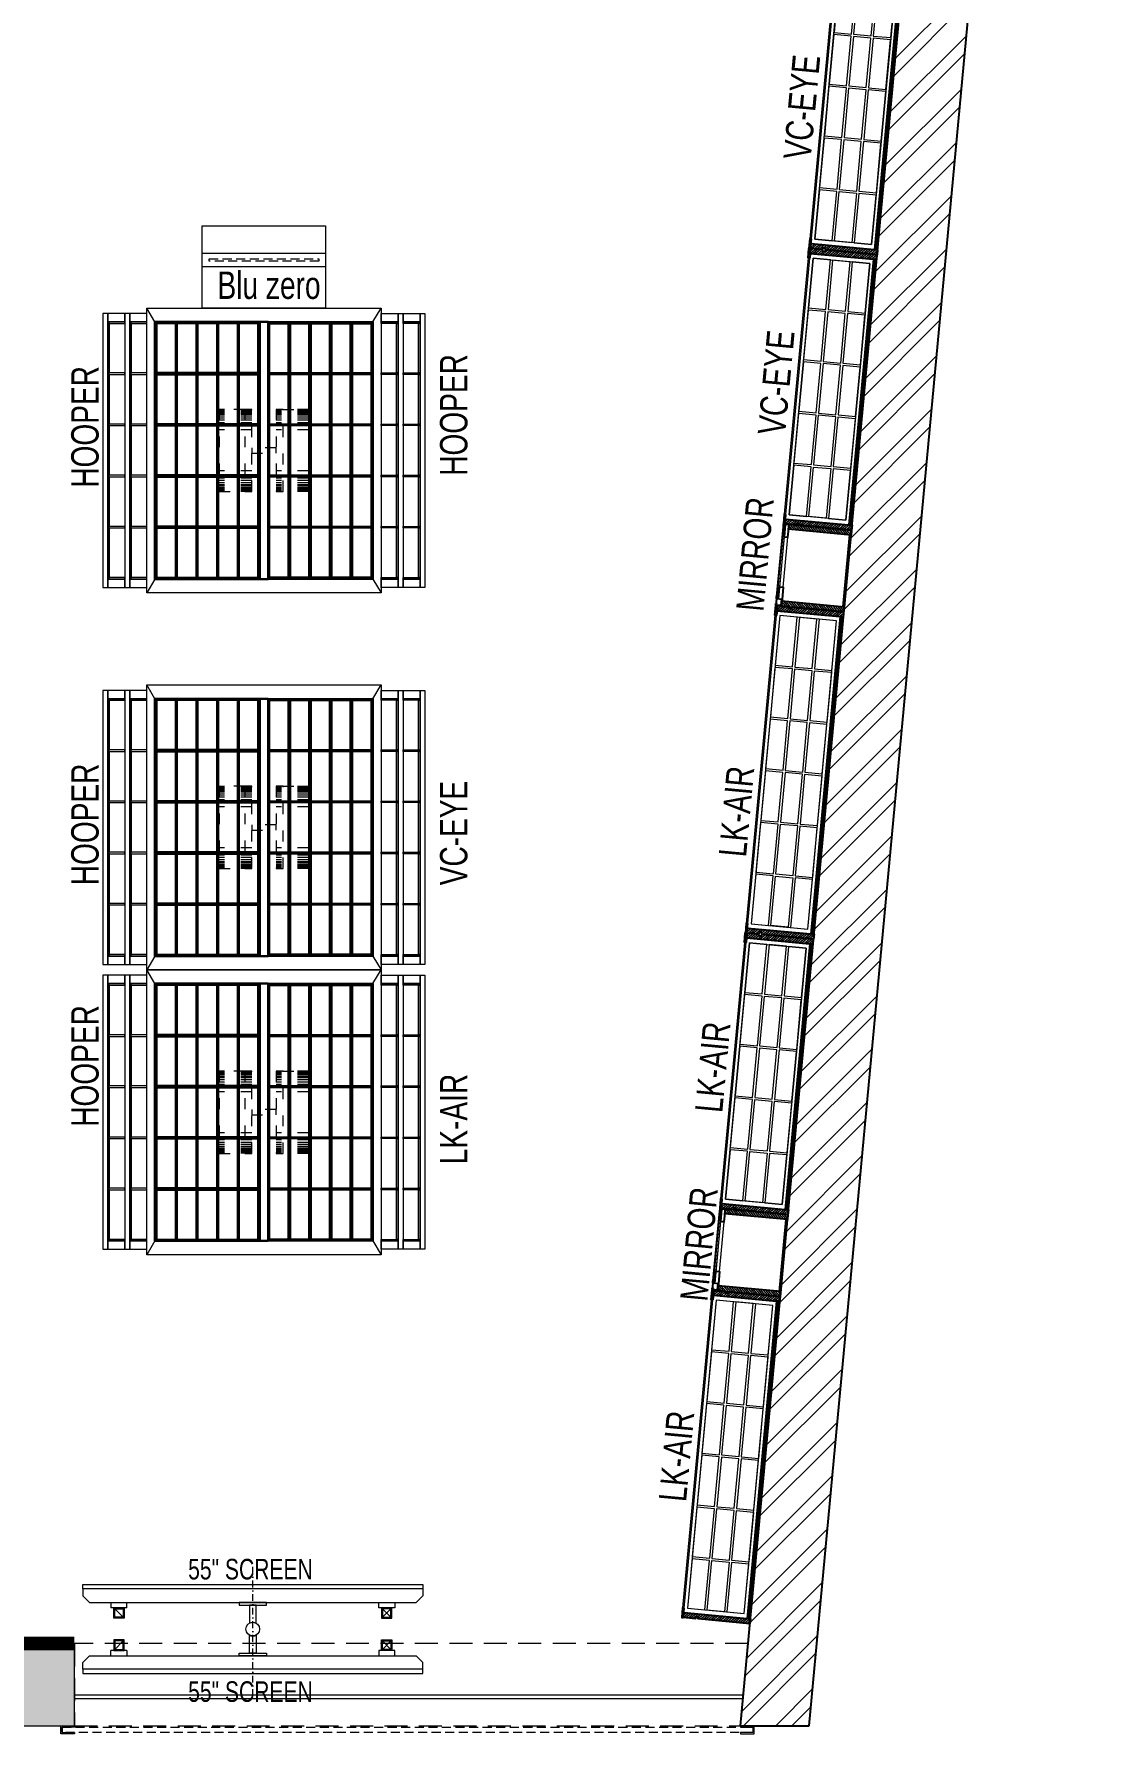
# Model space of a CAD drawing. Header units: feet. Extents: x 6963265 to 6971854, y -5590491 to -5575731.
# Drawn here: x 6968012 to 6971854, y -5589599 to -5583392 of the extents above; entities that cross this region are included whole.
import ezdxf

# ---------------------------------------------------------------- set-up
doc = ezdxf.new("R2010")
doc.units = ezdxf.units.FT
doc.header["$LTSCALE"] = 33
doc.header["$MEASUREMENT"] = 0
for name, pattern in [('ACAD_ISO03W100', [30, 12, -18]), ('D10_DASHED', [0.75, 0.5, -0.25]), ('DASHDOT2', [0.5, 0.25, -0.125, 0, -0.125]), ('HIDDEN', [9.525, 6.35, -3.175]), ('HIDDENX2', [0.75, 0.5, -0.25])]:
    doc.linetypes.add(name, pattern=pattern)
for name, color, linetype, lineweight in [('A-COL', 243, 'Continuous', 9), ('A-Glazing', 4, 'Continuous', 20), ('A-shutter', 8, 'Continuous', 18), ('beam', 90, 'Continuous', 9), ('column hatch', 5, 'Continuous', 0), ('LENS-DIM', 252, 'Continuous', 5), ('LENS-FURNITURE', 13, 'Continuous', 9), ('LENS-TEXT', 31, 'Continuous', 5), ('LENS_TEXT', 31, 'Continuous', 5), ('LK-EQPMT', 3, 'Continuous', 18), ('LK-FF&E FLOOR', 1, 'Continuous', 9), ('LK-FF&E WALL', 1, 'Continuous', 9), ('LK-IT', 3, 'Continuous', 18), ('LK-MIRROR', 133, 'Continuous', 13), ('LN-ELEVATION-1', 81, 'Continuous', 25), ('LN-ELEVATION-2', 103, 'Continuous', 20), ('LN-ELEVATION-3', 125, 'Continuous', 18), ('LN-ELEVATION-4', 145, 'Continuous', 13), ('LN-ELEVATION-5', 167, 'Continuous', 5), ('LN-HATCH', 251, 'Continuous', 0), ('PLANO-TXT', 252, 'Continuous', 5), ('rolling shutter', 1, 'Continuous', 5)]:
    doc.layers.add(name, color=color, linetype=linetype, lineweight=lineweight)
doc.layers.add('A-WALL', color=1, linetype='Continuous')
doc.styles.add('LK TXT', font='GILC____.TTF', dxfattribs={"height": 100})
pattern_1 = [(45, (7858054.0837, 3504049.203), (-4.4901280605, 4.4901280605), [])]
pattern_2 = [(45, (7858558.917, 3503823.203), (-4.4901280605, 4.4901280605), [])]

# ---------------------------------------------------------------- blocks, each defined once
blk = doc.blocks.new('BLUE ZERO')
at = {"layer": 'LENS-FURNITURE', "ltscale": 0.5}
for points in [[(86206.7, 120883.4), (86206.7, 120433.4), (85906.7, 120433.4), (85906.7, 120883.4)], [(86106.7, 120883.4), (86106.7, 120433.4), (86056.7, 120433.4), (86056.7, 120883.4)]]:
    blk.add_lwpolyline(points, close=True, dxfattribs=at)
at = {"layer": 'LENS-FURNITURE', "linetype": 'D10_DASHED', "ltscale": 2}
blk.add_lwpolyline([(86085.7, 120858.4), (86085.7, 120458.4), (86077.7, 120458.4), (86077.7, 120858.4)], close=True, dxfattribs=at)
blk = doc.blocks.new('*U46')
at = {"layer": 'A-shutter', "color": 5, "ltscale": 10}
for points in [[(41039590.5, -1561539.2), (41039590.5, -1561544.2), (41039545.5, -1561544.2), (41039545.5, -1561564.2), (41039590.5, -1561564.2), (41039590.5, -1561569.2), (41039540.5, -1561569.2), (41039540.5, -1561539.2)], [(41042020.5, -1561539.2), (41042020.5, -1561544.2), (41042065.5, -1561544.2), (41042065.5, -1561564.2), (41042020.5, -1561564.2), (41042020.5, -1561569.2), (41042070.5, -1561569.2), (41042070.5, -1561539.2)]]:
    blk.add_lwpolyline(points, close=True, dxfattribs=at)
at = {"layer": 'A-shutter', "color": 5, "linetype": 'HIDDENX2', "ltscale": 2}
blk.add_lwpolyline([(41039545.5, -1561544.2), (41039545.5, -1561564.2), (41042065.5, -1561564.2), (41042065.5, -1561544.2)], close=True, dxfattribs=at)
blk = doc.blocks.new('A$C24c5f99d')
at = {"layer": 'column hatch'}
h = blk.add_hatch(color=8, dxfattribs=at)
h.dxf.hatch_style = 1
h.paths.add_polyline_path([(2702.8, -237.4), (3153.5, -237.4), (3177.9, 88.8), (2702.8, 112.9)])
h.paths.add_polyline_path([(2469.7, -6770.1), (2699.3, -6756.1), (2679.2, -6426.7), (2449.6, -6440.7)])
h.paths.add_polyline_path([(2857.7, -9352.9), (2628.1, -9367), (2648.3, -9696.4), (2877.9, -9682.3)])
h.paths.add_polyline_path([(2856.3, -13496.4), (3086.3, -13496.4), (3086.3, -13196.4), (2856.3, -13196.4)])
at = {"layer": 'LN-HATCH'}
h = blk.add_hatch(dxfattribs=at)
h.set_pattern_fill('ANSI32', color=256, scale=333, angle=180)
h.set_pattern_definition([(225, (-7063758.62, 5276306.86), (88.2999593, -88.2999593), []), (225, (-7063817.49, 5276306.86), (88.2999593, -88.2999593), [])])
h.paths.add_polyline_path([(6780.7, -2590.3), (2975.8, -2618.1), (2957.2, -2868.3), (6506.2, -2842.3), (5516.3, -13496.4), (5517.8, -13496.4), (5767.4, -13496.4)])
at = {"layer": 'A-COL'}
for p, q in [((3086.3, -13196.4), (2856.3, -13196.4)), ((3086.3, -13496.4), (3086.3, -13196.4)), ((2856.3, -13496.4), (3086.3, -13496.4))]:
    blk.add_line(p, q, dxfattribs=at)
at = {"layer": 'A-Glazing', "elevation": -56791.6}
blk.add_lwpolyline([(5526.7, -13384.5), (3086.3, -13384.5), (3086.3, -13396.5), (5525.6, -13396.5)], close=True, dxfattribs=at)
at = {"layer": 'A-WALL'}
for p, q in [((5767.4, -13496.4), (6780.7, -2590.3)), ((5516.3, -13496.4), (6506.2, -2842.3)), ((5516.3, -13496.4), (5767.4, -13496.4))]:
    blk.add_line(p, q, dxfattribs=at)
at = {"layer": 'beam', "linetype": 'HIDDEN', "ltscale": 0.4, "elevation": -56791.6}
blk.add_lwpolyline([(5544.2, -13196.4), (3086.3, -13196.4), (3086.3, -13496.4), (5516.3, -13496.4)], close=True, dxfattribs=at)
at = {"layer": 'rolling shutter', "xscale": -1}
blk.add_blockref('*U46', (41045106.8, 1548042.8, -56791.6), dxfattribs=at)
blk = doc.blocks.new('ffgd')
at = {"layer": 'LN-ELEVATION-4', "linetype": 'ACAD_ISO03W100', "ltscale": 0.1}
blk.add_lwpolyline([(0, 47.3), (0, -41.5), (-20, -41.5), (-20, 47.3)], close=True, dxfattribs=at)
at = {"layer": 'LN-ELEVATION-5', "linetype": 'ACAD_ISO03W100', "ltscale": 0.1}
for p, q in [((-159.9, 165.7), (-159.9, 47.3)), ((-159.7, 165.7), (-159.7, 47.3)), ((-159.4, 165.7), (-159.4, 47.3)), ((-159, 165.7), (-159, 47.3)), ((-158.5, 165.7), (-158.5, 47.3)), ((-157.9, 165.7), (-157.9, 47.3)), ((-157.1, 165.7), (-157.1, 47.3)), ((-156.1, 165.7), (-156.1, 47.3)), ((-154.1, 165.7), (-154.1, 47.3)), ((-151.1, 165.7), (-151.1, 47.3)), ((-146.1, 165.7), (-146.1, 47.3)), ((-141.1, 165.7), (-141.1, 47.3)), ((-135.1, 165.7), (-135.1, 47.3)), ((-128.1, 165.7), (-128.1, 47.3)), ((-120.1, 165.7), (-120.1, 47.3)), ((-111.1, 165.7), (-111.1, 47.3)), ((-102.1, 165.7), (-102.1, 47.3)), ((-85, 165.7), (-85, 47.3)), ((65, 165.7), (65, 47.3)), ((82.1, 165.7), (82.1, 47.3)), ((91.1, 165.7), (91.1, 47.3)), ((100.1, 165.7), (100.1, 47.3)), ((108.1, 165.7), (108.1, 47.3)), ((115.1, 165.7), (115.1, 47.3)), ((121.1, 165.7), (121.1, 47.3)), ((126.1, 165.7), (126.1, 47.3)), ((131.1, 165.7), (131.1, 47.3)), ((134.1, 165.7), (134.1, 47.3)), ((136.1, 165.7), (136.1, 47.3)), ((137.1, 165.7), (137.1, 47.3)), ((137.9, 165.7), (137.9, 47.3)), ((138.5, 165.7), (138.5, 47.3)), ((139, 165.7), (139, 47.3)), ((139.4, 165.7), (139.4, 47.3)), ((139.7, 165.7), (139.7, 47.3)), ((139.9, 165.7), (139.9, 47.3)), ((-159.9, -41.5), (-159.9, -159.9)), ((-159.7, -41.5), (-159.7, -159.9)), ((-159.4, -41.5), (-159.4, -159.9)), ((-159, -41.5), (-159, -159.9)), ((-158.5, -41.5), (-158.5, -159.9)), ((-157.9, -41.5), (-157.9, -159.9)), ((-157.1, -41.5), (-157.1, -159.9)), ((-156.1, -41.5), (-156.1, -159.9)), ((-154.1, -41.5), (-154.1, -159.9)), ((-151.1, -41.5), (-151.1, -159.9)), ((-146.1, -41.5), (-146.1, -159.9)), ((-141.1, -41.5), (-141.1, -159.9)), ((-135.1, -41.5), (-135.1, -159.9)), ((-128.1, -41.5), (-128.1, -159.9)), ((-120.1, -41.5), (-120.1, -159.9)), ((-111.1, -41.5), (-111.1, -159.9)), ((-102.1, -41.5), (-102.1, -159.9)), ((-85, -41.5), (-85, -159.9)), ((65, -41.5), (65, -159.9)), ((82.1, -41.5), (82.1, -159.9)), ((91.1, -41.5), (91.1, -159.9)), ((100.1, -41.5), (100.1, -159.9)), ((108.1, -41.5), (108.1, -159.9)), ((115.1, -41.5), (115.1, -159.9)), ((121.1, -41.5), (121.1, -159.9)), ((126.1, -41.5), (126.1, -159.9)), ((131.1, -41.5), (131.1, -159.9)), ((134.1, -41.5), (134.1, -159.9)), ((136.1, -41.5), (136.1, -159.9)), ((137.1, -41.5), (137.1, -159.9)), ((137.9, -41.5), (137.9, -159.9)), ((138.5, -41.5), (138.5, -159.9)), ((139, -41.5), (139, -159.9)), ((139.4, -41.5), (139.4, -159.9)), ((139.7, -41.5), (139.7, -159.9)), ((139.9, -41.5), (139.9, -159.9))]:
    blk.add_line(p, q, dxfattribs=at)
for points in [[(140, 73), (140, 165.7), (-160, 165.7), (-160, 73)], [(140, -67.1), (140, -159.9), (-160, -159.9), (-160, -67.1)]]:
    blk.add_lwpolyline(points, dxfattribs=at)
for points in [[(140, 73), (140, 47.3), (-160, 47.3), (-160, 73)], [(140, -41.5), (140, -67.1), (-160, -67.1), (-160, -41.5)]]:
    blk.add_lwpolyline(points, close=True, dxfattribs=at)
blk = doc.blocks.new('EURO 1040 x 1175')
at = {"layer": 'LN-ELEVATION-1'}
for points in [[(-470, -327.4), (470, -327.4), (470, 467.6), (-470, 467.6)], [(-470, 85.1), (470, 85.1), (470, 467.6), (-470, 467.6)], [(-283.2, 85.1), (-277.2, 85.1), (-277.2, 467.6), (-283.2, 467.6)], [(-96.4, 85.1), (-90.4, 85.1), (-90.4, 467.6), (-96.4, 467.6)], [(90.4, 85.1), (96.4, 85.1), (96.4, 467.6), (90.4, 467.6)], [(277.2, 85.1), (283.2, 85.1), (283.2, 467.6), (277.2, 467.6)], [(-470, 386.6), (-283.2, 386.6), (-283.2, 392.6), (-470, 392.6)], [(-277.2, 386.6), (-96.4, 386.6), (-96.4, 392.6), (-277.2, 392.6)], [(-90.4, 386.6), (90.4, 386.6), (90.4, 392.6), (-90.4, 392.6)], [(96.4, 386.6), (277.2, 386.6), (277.2, 392.6), (96.4, 392.6)], [(283.2, 386.6), (470, 386.6), (470, 392.6), (283.2, 392.6)], [(-470, 311.2), (-283.2, 311.2), (-283.2, 317.2), (-470, 317.2)], [(-277.2, 311.2), (-96.4, 311.2), (-96.4, 317.2), (-277.2, 317.2)], [(-90.4, 311.2), (90.4, 311.2), (90.4, 317.2), (-90.4, 317.2)], [(96.4, 311.2), (277.2, 311.2), (277.2, 317.2), (96.4, 317.2)], [(283.2, 311.2), (470, 311.2), (470, 317.2), (283.2, 317.2)], [(-470, 235.8), (-283.2, 235.8), (-283.2, 241.8), (-470, 241.8)], [(-277.2, 235.8), (-96.4, 235.8), (-96.4, 241.8), (-277.2, 241.8)], [(-90.4, 235.8), (90.4, 235.8), (90.4, 241.8), (-90.4, 241.8)], [(96.4, 235.8), (277.2, 235.8), (277.2, 241.8), (96.4, 241.8)], [(283.2, 235.8), (470, 235.8), (470, 241.8), (283.2, 241.8)], [(-470, 160.4), (-283.2, 160.4), (-283.2, 166.4), (-470, 166.4)], [(-277.2, 160.4), (-96.4, 160.4), (-96.4, 166.4), (-277.2, 166.4)], [(-90.4, 160.4), (90.4, 160.4), (90.4, 166.4), (-90.4, 166.4)], [(96.4, 160.4), (277.2, 160.4), (277.2, 166.4), (96.4, 166.4)], [(283.2, 160.4), (470, 160.4), (470, 166.4), (283.2, 166.4)], [(-470, 85.1), (470, 85.1), (470, 55.1), (-470, 55.1)], [(-470, 55.1), (470, 55.1), (470, -327.4), (-470, -327.4)], [(-283.2, 55.1), (-277.2, 55.1), (-277.2, -327.4), (-283.2, -327.4)], [(-96.4, 55.1), (-90.4, 55.1), (-90.4, -327.4), (-96.4, -327.4)], [(90.4, 55.1), (96.4, 55.1), (96.4, -327.4), (90.4, -327.4)], [(277.2, 55.1), (283.2, 55.1), (283.2, -327.4), (277.2, -327.4)], [(-470, -20.3), (-283.2, -20.3), (-283.2, -26.3), (-470, -26.3)], [(-277.2, -20.3), (-96.4, -20.3), (-96.4, -26.3), (-277.2, -26.3)], [(-90.4, -20.3), (90.4, -20.3), (90.4, -26.3), (-90.4, -26.3)], [(96.4, -20.3), (277.2, -20.3), (277.2, -26.3), (96.4, -26.3)], [(283.2, -20.3), (470, -20.3), (470, -26.3), (283.2, -26.3)], [(-470, -95.7), (-283.2, -95.7), (-283.2, -101.7), (-470, -101.7)], [(-277.2, -95.7), (-96.4, -95.7), (-96.4, -101.7), (-277.2, -101.7)], [(-90.4, -95.7), (90.4, -95.7), (90.4, -101.7), (-90.4, -101.7)], [(96.4, -95.7), (277.2, -95.7), (277.2, -101.7), (96.4, -101.7)], [(283.2, -95.7), (470, -95.7), (470, -101.7), (283.2, -101.7)], [(-470, -171.1), (-283.2, -171.1), (-283.2, -177.1), (-470, -177.1)], [(-277.2, -171.1), (-96.4, -171.1), (-96.4, -177.1), (-277.2, -177.1)], [(-90.4, -171.1), (90.4, -171.1), (90.4, -177.1), (-90.4, -177.1)], [(96.4, -171.1), (277.2, -171.1), (277.2, -177.1), (96.4, -177.1)], [(283.2, -171.1), (470, -171.1), (470, -177.1), (283.2, -177.1)], [(-470, -246.4), (-283.2, -246.4), (-283.2, -252.4), (-470, -252.4)], [(-277.2, -246.4), (-96.4, -246.4), (-96.4, -252.4), (-277.2, -252.4)], [(-90.4, -246.4), (90.4, -246.4), (90.4, -252.4), (-90.4, -252.4)], [(96.4, -246.4), (277.2, -246.4), (277.2, -252.4), (96.4, -252.4)], [(283.2, -246.4), (470, -246.4), (470, -252.4), (283.2, -252.4)]]:
    blk.add_lwpolyline(points, close=True, dxfattribs=at)
for points in [[(-283.2, 461.6), (-464, 461.6), (-464, 317.2)], [(-96.4, 461.6), (-277.2, 461.6)], [(90.4, 461.6), (-90.4, 461.6)], [(277.2, 461.6), (96.4, 461.6)], [(464, 317.2), (464, 461.6), (283.2, 461.6)], [(-464, 311.2), (-464, 241.8)], [(464, 241.8), (464, 311.2)], [(-464, 235.8), (-464, 166.4)], [(464, 166.4), (464, 235.8)], [(-464, 160.4), (-464, 91.1), (-283.2, 91.1)], [(283.2, 91.1), (464, 91.1), (464, 160.4)], [(-277.2, 91.1), (-96.4, 91.1)], [(-90.4, 91.1), (90.4, 91.1)], [(96.4, 91.1), (277.2, 91.1)], [(-464, -20.3), (-464, 49.1), (-283.2, 49.1)], [(-277.2, 49.1), (-96.4, 49.1)], [(-90.4, 49.1), (90.4, 49.1)], [(96.4, 49.1), (277.2, 49.1)], [(283.2, 49.1), (464, 49.1), (464, -20.3)], [(-464, -95.7), (-464, -26.3)], [(464, -26.3), (464, -95.7)], [(-464, -171.1), (-464, -101.7)], [(464, -101.7), (464, -171.1)], [(-283.2, -321.4), (-464, -321.4), (-464, -177.1)], [(464, -177.1), (464, -321.4), (283.2, -321.4)], [(-96.4, -321.4), (-277.2, -321.4)], [(90.4, -321.4), (-90.4, -321.4)], [(277.2, -321.4), (96.4, -321.4)]]:
    blk.add_lwpolyline(points, dxfattribs=at)
at = {"layer": 'LN-ELEVATION-2'}
blk.add_lwpolyline([(-520, -357.4), (520, -357.4), (520, 497.6), (-520, 497.6)], close=True, dxfattribs=at)
for points in [[(-470, 467.6), (-520, 497.6)], [(470, 467.6), (520, 497.6)], [(-470, -327.4), (-520, -357.4)], [(470, -327.4), (520, -357.4)]]:
    blk.add_lwpolyline(points, dxfattribs=at)
at = {"layer": 'LN-ELEVATION-3'}
for points in [[(-500, 559.6), (500, 559.6), (500, 577.6), (-500, 577.6)], [(-500, 497.6), (-470, 497.6), (-470, 559.6), (-500, 559.6)], [(470, 497.6), (500, 497.6), (500, 559.6), (470, 559.6)], [(-500, -357.4), (-470, -357.4), (-470, -419.4), (-500, -419.4)], [(470, -357.4), (500, -357.4), (500, -419.4), (470, -419.4)], [(-500, -419.4), (500, -419.4), (500, -437.4), (-500, -437.4)]]:
    blk.add_lwpolyline(points, close=True, dxfattribs=at)
at = {"layer": 'LN-ELEVATION-4'}
for points in [[(-500, 639.6), (500, 639.6), (500, 657.6), (-500, 657.6)], [(-500, 577.6), (-470, 577.6), (-470, 639.6), (-500, 639.6)], [(470, 577.6), (500, 577.6), (500, 639.6), (470, 639.6)], [(-470, 497.6), (-464, 497.6), (-464, 559.6), (-470, 559.6)], [(-464, 553.6), (-283.2, 553.6), (-283.2, 559.6), (-464, 559.6)], [(-283.2, 497.6), (-277.2, 497.6), (-277.2, 559.6), (-283.2, 559.6)], [(-277.2, 553.6), (-96.4, 553.6), (-96.4, 559.6), (-277.2, 559.6)], [(-96.4, 497.6), (-90.4, 497.6), (-90.4, 559.6), (-96.4, 559.6)], [(-90.4, 553.6), (90.4, 553.6), (90.4, 559.6), (-90.4, 559.6)], [(90.4, 497.6), (96.4, 497.6), (96.4, 559.6), (90.4, 559.6)], [(96.4, 553.6), (277.2, 553.6), (277.2, 559.6), (96.4, 559.6)], [(277.2, 497.6), (283.2, 497.6), (283.2, 559.6), (277.2, 559.6)], [(283.2, 553.6), (464, 553.6), (464, 559.6), (283.2, 559.6)], [(464, 497.6), (470, 497.6), (470, 559.6), (464, 559.6)], [(-470, -357.4), (-464, -357.4), (-464, -419.4), (-470, -419.4)], [(-283.2, -357.4), (-277.2, -357.4), (-277.2, -419.4), (-283.2, -419.4)], [(-96.4, -357.4), (-90.4, -357.4), (-90.4, -419.4), (-96.4, -419.4)], [(90.4, -357.4), (96.4, -357.4), (96.4, -419.4), (90.4, -419.4)], [(277.2, -357.4), (283.2, -357.4), (283.2, -419.4), (277.2, -419.4)], [(464, -357.4), (470, -357.4), (470, -419.4), (464, -419.4)], [(-464, -413.4), (-283.2, -413.4), (-283.2, -419.4), (-464, -419.4)], [(-277.2, -413.4), (-96.4, -413.4), (-96.4, -419.4), (-277.2, -419.4)], [(-90.4, -413.4), (90.4, -413.4), (90.4, -419.4), (-90.4, -419.4)], [(96.4, -413.4), (277.2, -413.4), (277.2, -419.4), (96.4, -419.4)], [(283.2, -413.4), (464, -413.4), (464, -419.4), (283.2, -419.4)], [(-500, -437.4), (-470, -437.4), (-470, -499.4), (-500, -499.4)], [(470, -437.4), (500, -437.4), (500, -499.4), (470, -499.4)], [(-500, -499.4), (500, -499.4), (500, -517.4), (-500, -517.4)]]:
    blk.add_lwpolyline(points, close=True, dxfattribs=at)
at = {"layer": 'LN-ELEVATION-5'}
for points in [[(-470, 577.6), (-464, 577.6), (-464, 639.6), (-470, 639.6)], [(-464, 633.6), (-283.2, 633.6), (-283.2, 639.6), (-464, 639.6)], [(-283.2, 577.6), (-277.2, 577.6), (-277.2, 639.6), (-283.2, 639.6)], [(-277.2, 633.6), (-96.4, 633.6), (-96.4, 639.6), (-277.2, 639.6)], [(-96.4, 577.6), (-90.4, 577.6), (-90.4, 639.6), (-96.4, 639.6)], [(-90.4, 633.6), (90.4, 633.6), (90.4, 639.6), (-90.4, 639.6)], [(90.4, 577.6), (96.4, 577.6), (96.4, 639.6), (90.4, 639.6)], [(96.4, 633.6), (277.2, 633.6), (277.2, 639.6), (96.4, 639.6)], [(277.2, 577.6), (283.2, 577.6), (283.2, 639.6), (277.2, 639.6)], [(283.2, 633.6), (464, 633.6), (464, 639.6), (283.2, 639.6)], [(464, 577.6), (470, 577.6), (470, 639.6), (464, 639.6)], [(-470, -437.4), (-464, -437.4), (-464, -499.4), (-470, -499.4)], [(-464, -493.4), (-283.2, -493.4), (-283.2, -499.4), (-464, -499.4)], [(-283.2, -437.4), (-277.2, -437.4), (-277.2, -499.4), (-283.2, -499.4)], [(-277.2, -493.4), (-96.4, -493.4), (-96.4, -499.4), (-277.2, -499.4)], [(-96.4, -437.4), (-90.4, -437.4), (-90.4, -499.4), (-96.4, -499.4)], [(-90.4, -493.4), (90.4, -493.4), (90.4, -499.4), (-90.4, -499.4)], [(90.4, -437.4), (96.4, -437.4), (96.4, -499.4), (90.4, -499.4)], [(96.4, -493.4), (277.2, -493.4), (277.2, -499.4), (96.4, -499.4)], [(277.2, -437.4), (283.2, -437.4), (283.2, -499.4), (277.2, -499.4)], [(283.2, -493.4), (464, -493.4), (464, -499.4), (283.2, -499.4)], [(464, -437.4), (470, -437.4), (470, -499.4), (464, -499.4)]]:
    blk.add_lwpolyline(points, close=True, dxfattribs=at)
at = {"layer": 'LENS-DIM'}
blk.add_blockref('ffgd', (10, 67.1), dxfattribs=at)
blk = doc.blocks.new('VC HD 1200')
at = {"layer": 'LN-HATCH', "ltscale": 0.5}
h = blk.add_hatch(dxfattribs=at)
h.set_pattern_fill('ANSI31', color=256, scale=2)
h.set_pattern_definition([(45, (3760859.753, 1795248.936), (-4.490128061, 4.490128061), [])])
h.paths.add_polyline_path([(-1200, 250), (-1200, 60), (-1194, 60), (-1194, 50), (-1200, 50), (-1200, 6), (-1182, 6), (-1182, 250)])
h = blk.add_hatch(dxfattribs=at)
h.set_pattern_fill('ANSI31', color=256, scale=2)
h.set_pattern_definition(pattern_1)
h.paths.add_polyline_path([(0, 250), (0, 60), (-6, 60), (-6, 50), (0, 50), (0, 6), (-18, 6), (-18, 250)])
h = blk.add_hatch(dxfattribs=at)
h.set_pattern_fill('ANSI31', color=256, scale=2)
h.set_pattern_definition([(45, (7858047.0837, 3504049.203), (-4.4901280605, 4.4901280605), [])])
h.paths.add_polyline_path([(-1165, 6), (-1165, 0), (-1200, 0), (-1200, 6)])
h = blk.add_hatch(dxfattribs=at)
h.set_pattern_fill('ANSI31', color=256, scale=2)
h.set_pattern_definition(pattern_1)
h.paths.add_polyline_path([(-28, 6), (-28, 0), (0, 0), (0, 6)])
at = {"layer": 'LN-ELEVATION-1', "ltscale": 0.5}
for points in [[(-1200, 250), (-1200, 60), (-1194, 60), (-1194, 50), (-1200, 50), (-1200, 6), (-1182, 6), (-1182, 250)], [(0, 250), (0, 60), (-6, 60), (-6, 50), (0, 50), (0, 6), (-18, 6), (-18, 250)], [(-18, 238), (-1182, 238), (-1182, 244), (-18, 244)], [(-1165, 6), (-1165, 0), (-1200, 0), (-1200, 6)], [(-35, 6), (-35, 0), (0, 0), (0, 6)]]:
    blk.add_lwpolyline(points, close=True, dxfattribs=at)
at = {"layer": 'LN-ELEVATION-3', "ltscale": 0.5}
for p, q in [((-1182, 250), (-18, 250)), ((-1165, 6), (-35, 6)), ((-35, 0), (-1165, 0))]:
    blk.add_line(p, q, dxfattribs=at)
for points in [[(-1165, 226), (-35, 226), (-35, 18), (-1165, 18)], [(-1165, 226), (-983.3, 226), (-983.3, 162), (-1165, 162)], [(-975.3, 226), (-793.7, 226), (-793.7, 162), (-975.3, 162)], [(-785.7, 226), (-604, 226), (-604, 162), (-785.7, 162)], [(-596, 226), (-414.3, 226), (-414.3, 162), (-596, 162)], [(-406.3, 226), (-224.7, 226), (-224.7, 162), (-406.3, 162)], [(-216.7, 226), (-35, 226), (-35, 162), (-216.7, 162)], [(-1165, 90), (-983.3, 90), (-983.3, 154), (-1165, 154)], [(-975.3, 154), (-793.7, 154), (-793.7, 90), (-975.3, 90)], [(-785.7, 154), (-604, 154), (-604, 90), (-785.7, 90)], [(-596, 154), (-414.3, 154), (-414.3, 90), (-596, 90)], [(-406.3, 154), (-224.7, 154), (-224.7, 90), (-406.3, 90)], [(-216.7, 154), (-35, 154), (-35, 90), (-216.7, 90)], [(-1165, 82), (-983.3, 82), (-983.3, 18), (-1165, 18)], [(-975.3, 82), (-793.7, 82), (-793.7, 18), (-975.3, 18)], [(-785.7, 82), (-604, 82), (-604, 18), (-785.7, 18)], [(-596, 82), (-414.3, 82), (-414.3, 18), (-596, 18)], [(-406.3, 82), (-224.7, 82), (-224.7, 18), (-406.3, 18)], [(-216.7, 82), (-35, 82), (-35, 18), (-216.7, 18)]]:
    blk.add_lwpolyline(points, close=True, dxfattribs=at)
blk = doc.blocks.new('MIRROR')
at = {"layer": 'LN-HATCH', "ltscale": 0.5}
h = blk.add_hatch(dxfattribs=at)
h.set_pattern_fill('ANSI31', color=256, scale=2)
h.set_pattern_definition([(45, (4060433.7416, 1708720.787), (-4.4901280605, 4.4901280605), [])])
h.paths.add_polyline_path([(212.9, 101.3), (230.9, 101.3), (230.9, -127.7), (212.9, -127.7)])
h.paths.add_polyline_path([(230.9, 95.3), (494.9, 95.3), (494.9, 101.3), (230.9, 101.3)])
h.paths.add_polyline_path([(512.9, 101.3), (494.9, 101.3), (494.9, -127.7), (512.9, -127.7)])
at = {"layer": 'Defpoints'}
blk.add_lwpolyline([(512.9, 101.3), (212.9, 101.3), (212.9, -148.7), (512.9, -148.7)], close=True, dxfattribs=at)
at = {"layer": 'LN-ELEVATION-1'}
for points in [[(212.9, 101.3), (230.9, 101.3), (230.9, -127.7), (212.9, -127.7)], [(230.9, 95.3), (494.9, 95.3), (494.9, 101.3), (230.9, 101.3)], [(512.9, 101.3), (494.9, 101.3), (494.9, -127.7), (512.9, -127.7)], [(259.9, -141.7), (259.9, -127.7), (214.9, -127.7), (214.9, -148.7), (223.9, -148.7), (223.9, -147.2), (216.4, -147.2), (216.4, -141.7)], [(442.9, -141.7), (442.9, -127.7), (487.9, -127.7), (487.9, -148.7), (478.9, -148.7), (478.9, -147.2), (486.4, -147.2), (486.4, -141.7)], [(504.9, -148.7), (504.9, -147.2), (509.4, -147.2), (509.4, -129.2), (487.9, -129.2), (487.9, -127.7), (510.9, -127.7), (510.9, -148.7)]]:
    blk.add_lwpolyline(points, close=True, dxfattribs=at)
at = {"layer": 'LN-ELEVATION-2', "color": 4, "lineweight": 0}
blk.add_lwpolyline([(216.4, -141.7), (486.4, -141.7), (486.4, -147.2), (216.4, -147.2)], close=True, dxfattribs=at)
at = {"layer": 'LN-ELEVATION-2'}
blk.add_lwpolyline([(259.9, -141.7), (442.9, -141.7), (442.9, -127.7), (259.9, -127.7)], close=True, dxfattribs=at)
at = {"layer": 'LN-ELEVATION-4', "ltscale": 0.5}
blk.add_line((478.9, -148.7), (223.9, -148.7), dxfattribs=at)
blk = doc.blocks.new('VC HD 1010')
at = {"layer": 'LN-HATCH', "ltscale": 0.5}
h = blk.add_hatch(dxfattribs=at)
h.set_pattern_fill('ANSI31', color=256, scale=2)
h.set_pattern_definition([(45, (3761554.586, 1795022.936), (-4.490128061, 4.490128061), [])])
h.paths.add_polyline_path([(-505.2, 24), (-505.2, -166), (-499.2, -166), (-499.2, -176), (-505.2, -176), (-505.2, -220), (-487.2, -220), (-487.2, 24)])
h = blk.add_hatch(dxfattribs=at)
h.set_pattern_fill('ANSI31', color=256, scale=2)
h.set_pattern_definition(pattern_2)
h.paths.add_polyline_path([(504.8, 24), (504.8, -166), (498.8, -166), (498.8, -176), (504.8, -176), (504.8, -220), (486.8, -220), (486.8, 24)])
h = blk.add_hatch(dxfattribs=at)
h.set_pattern_fill('ANSI31', color=256, scale=2)
h.set_pattern_definition([(45, (7858741.917, 3503823.203), (-4.4901280605, 4.4901280605), [])])
h.paths.add_polyline_path([(-470.2, -220), (-470.2, -226), (-505.2, -226), (-505.2, -220)])
h = blk.add_hatch(dxfattribs=at)
h.set_pattern_fill('ANSI31', color=256, scale=2)
h.set_pattern_definition(pattern_2)
h.paths.add_polyline_path([(476.8, -220), (476.8, -226), (511.8, -226), (511.8, -220)])
at = {"layer": 'LN-ELEVATION-1', "ltscale": 0.5}
for points in [[(-505.2, 24), (-505.2, -166), (-499.2, -166), (-499.2, -176), (-505.2, -176), (-505.2, -220), (-487.2, -220), (-487.2, 24)], [(486.8, 12), (-487.2, 12), (-487.2, 18), (486.8, 18)], [(504.8, 24), (504.8, -166), (498.8, -166), (498.8, -176), (504.8, -176), (504.8, -220), (486.8, -220), (486.8, 24)], [(-470.2, -220), (-470.2, -226), (-505.2, -226), (-505.2, -220)], [(469.8, -220), (469.8, -226), (504.8, -226), (504.8, -220)]]:
    blk.add_lwpolyline(points, close=True, dxfattribs=at)
at = {"layer": 'LN-ELEVATION-2', "ltscale": 0.5}
blk.add_lwpolyline([(470.2, 0), (-470.2, 0), (-470.2, -208), (470.2, -208)], close=True, dxfattribs=at)
at = {"layer": 'LN-ELEVATION-3', "ltscale": 0.5}
for p, q in [((-487.2, 24), (486.8, 24)), ((-470.2, -220), (469.8, -220)), ((469.8, -226), (-470.2, -226))]:
    blk.add_line(p, q, dxfattribs=at)
for points in [[(-470.2, 0), (-288.5, 0), (-288.5, -64), (-470.2, -64)], [(-280.5, 0), (-98.8, 0), (-98.8, -64), (-280.5, -64)], [(-90.8, 0), (90.8, 0), (90.8, -64), (-90.8, -64)], [(98.8, 0), (280.5, 0), (280.5, -64), (98.8, -64)], [(288.5, 0), (470.2, 0), (470.2, -64), (288.5, -64)], [(-470.2, -136), (-288.5, -136), (-288.5, -72), (-470.2, -72)], [(-280.5, -72), (-98.8, -72), (-98.8, -136), (-280.5, -136)], [(-90.8, -72), (90.8, -72), (90.8, -136), (-90.8, -136)], [(98.8, -72), (280.5, -72), (280.5, -136), (98.8, -136)], [(288.5, -72), (470.2, -72), (470.2, -136), (288.5, -136)], [(-470.2, -144), (-288.5, -144), (-288.5, -208), (-470.2, -208)], [(-280.5, -144), (-98.8, -144), (-98.8, -208), (-280.5, -208)], [(-90.8, -144), (90.8, -144), (90.8, -208), (-90.8, -208)], [(98.8, -144), (280.5, -144), (280.5, -208), (98.8, -208)], [(288.5, -144), (470.2, -144), (470.2, -208), (288.5, -208)]]:
    blk.add_lwpolyline(points, close=True, dxfattribs=at)
blk = doc.blocks.new('55INCH')
at = {"layer": 'LK-EQPMT', "ltscale": 12}
for p, q in [((2111558.8, 1135690.5), (2111583.2, 1135690.5)), ((2111583.2, 1135690.5), (2111607.7, 1135666)), ((2111607.7, 1134473.9), (2111607.7, 1135666)), ((2111607.7, 1135587.9), (2111627.2, 1135587.9)), ((2111627.2, 1135587.9), (2111627.2, 1135529.3)), ((2111627.2, 1135529.3), (2111607.7, 1135529.3)), ((2111627.2, 1134610.6), (2111607.7, 1134610.6)), ((2111627.2, 1134610.6), (2111627.2, 1134552)), ((2111607.7, 1134552), (2111627.2, 1134552)), ((2111558.8, 1134449.5), (2111583.2, 1134449.5)), ((2111583.2, 1134449.5), (2111607.7, 1134473.9))]:
    blk.add_line(p, q, dxfattribs=at)
at = {"layer": 'LK-EQPMT'}
for p, q in [((2111661.6, 1135543.3), (2111631, 1135573.9)), ((2111661.6, 1135573.9), (2111631, 1135543.3)), ((2111661.6, 1134597.1), (2111631, 1134566.5))]:
    blk.add_line(p, q, dxfattribs=at)
at = {"layer": 'LK-EQPMT', "ltscale": 12}
blk.add_lwpolyline([(2111542.6, 1135690.5), (2111558.8, 1135690.5), (2111558.8, 1134449.5), (2111542.6, 1134449.5)], close=True, dxfattribs=at)
at = {"layer": 'LK-EQPMT'}
for points in [[(2111627.2, 1135577.7), (2111627.2, 1135539.5), (2111665.4, 1135539.5), (2111665.4, 1135577.7)], [(2111631, 1135573.9), (2111631, 1135543.3), (2111661.6, 1135543.3), (2111661.6, 1135573.9)], [(2111627.2, 1134562.7), (2111627.2, 1134600.9), (2111665.4, 1134600.9), (2111665.4, 1134562.7)], [(2111631, 1134566.5), (2111631, 1134597.1), (2111661.6, 1134597.1), (2111661.6, 1134566.5)]]:
    blk.add_lwpolyline(points, close=True, dxfattribs=at)

msp = doc.modelspace()

# ---------------------------------------------------------------- linework, layer by layer
at = {"layer": 'LK-IT', "color": 1, "linetype": 'DASHDOT2', "ltscale": 3}
msp.add_line((6968810.4, -5589460.6, -56791.6), (6968810.4, -5588971.6, -56791.6), dxfattribs=at)
at = {"layer": 'LK-IT', "elevation": -56791.6}
for points in [[(6968860.4, -5589118.7), (6968760.4, -5589118.7), (6968760.4, -5589128.7), (6968860.4, -5589128.7)], [(6968860.4, -5589313.5), (6968760.4, -5589313.5), (6968760.4, -5589303.5), (6968860.4, -5589303.5)]]:
    msp.add_lwpolyline(points, close=True, dxfattribs=at)
for points in [[(6968822.9, -5589194.4), (6968822.9, -5589128.7), (6968797.9, -5589128.7), (6968797.9, -5589194.4, -0.267949), (6968822.9, -5589194.4, 1)], [(6968822.9, -5589237.7), (6968822.9, -5589303.5), (6968797.9, -5589303.5), (6968797.9, -5589237.7, 0.267949), (6968822.9, -5589237.7, -1)]]:
    msp.add_lwpolyline(points, format="xyb", dxfattribs=at)
at = {"layer": 'LK-IT', "color": 1}
msp.add_circle((6968810.4, -5589216.1, -56791.6), 25, dxfattribs=at)
at = {"layer": 'LK-MIRROR', "linetype": 'ACAD_ISO03W100', "ltscale": 0.05, "const_width": 50}
msp.add_lwpolyline([(6968159.6, -5589269.2), (6967929.6, -5589269.2)], dxfattribs=at)

# ---------------------------------------------------------------- block references
at = {"layer": 'LENS-DIM', "color": 2}
msp.add_blockref('A$C24c5f99d', (6965073.2, -5576072.8), dxfattribs=at)
at = {"layer": 'LK-FF&E FLOOR', "rotation": 90}
msp.add_blockref('BLUE ZERO', (7089509.4, -5670299.5), dxfattribs=at)
at = {"layer": 'LK-FF&E FLOOR', "xscale": -1, "rotation": 270}
for p in [(6968780.9, -5584912.8), (6968780.9, -5586289.2), (6968780.9, -5587329.2)]:
    msp.add_blockref('EURO 1040 x 1175', p, dxfattribs=at)
at = {"layer": 'LK-FF&E WALL', "xscale": -1}
for name, p, rotation in [('VC HD 1010', (6971111.4, -5583693, 0), 264.6918131218441), ('VC HD 1010', (6971018, -5584698.7, 0), 264.6918131218441), ('VC HD 1200', (6970718.5, -5585479.5), 264.6918131219329), ('VC HD 1010', (6970785.8, -5587197.9, 0), 264.6918131218441), ('VC HD 1200', (6970486.3, -5587978.7, 0), 264.6918131184804)]:
    msp.add_blockref(name, p, dxfattribs=dict(at, rotation=rotation))
at = {"layer": 'LK-FF&E WALL', "rotation": 264.6918131218441}
for p in [(6970914, -5584982.5, 0), (6970681.8, -5587481.7, 0)]:
    msp.add_blockref('MIRROR', p, dxfattribs=at)
at = {"layer": 'LK-IT', "rotation": 270}
msp.add_blockref('55INCH', (5833740.4, -3477511, -56791.6), dxfattribs=at)
at = {"layer": 'LK-IT', "xscale": -1, "rotation": 270}
msp.add_blockref('55INCH', (5833740.4, -7700921.2, -56791.6), dxfattribs=at)

# ---------------------------------------------------------------- texts
at = {"layer": 'LENS-DIM', "color": 2, "char_height": 100, "width": 275.091, "attachment_point": 1, "rotation": 90, "style": 'LK TXT'}
for s, insert in [('{\\C256;HOOPER}', (6969493.5, -5585005.4)), ('{\\C256;HOOPER}', (6968148, -5585049)), ('{\\C256;HOOPER}', (6968148, -5586500.4)), ('{\\C256;VC-EYE}', (6969493.5, -5586500.4)), ('{\\C256;HOOPER}', (6968148, -5587382.3)), ('{\\C256;LK-AIR}', (6969493.5, -5587519.1))]:
    msp.add_mtext(s, dxfattribs=dict(at, insert=insert))
at = {"layer": 'LENS-TEXT', "color": 0, "linetype": 'Continuous', "ltscale": 3, "char_height": 75, "width": 783.964, "attachment_point": 5, "style": 'LK TXT'}
for insert in [(6968801.9, -5588997.9, -56791.6), (6968801.9, -5589444.9, -56791.6)]:
    msp.add_mtext('\\pt225;55" SCREEN', dxfattribs=dict(at, insert=insert))
at = {"layer": 'LENS_TEXT', "linetype": 'Continuous', "ltscale": 3, "char_height": 100, "width": 324.474, "attachment_point": 5, "rotation": 84.69181, "style": 'LK TXT'}
for insert in [(6970643.5, -5585291.7, 0), (6970439.2, -5587810.6, 0)]:
    msp.add_mtext('{\\C7;MIRROR}', dxfattribs=dict(at, insert=insert))
at = {"layer": 'PLANO-TXT', "linetype": 'Continuous', "ltscale": 3, "char_height": 100, "width": 149.547, "attachment_point": 5, "rotation": 84.69181, "style": 'LK TXT'}
for s, insert in [('VC-EYE', (6970814.3, -5583659.5, 0)), ('VC-EYE', (6970720.8, -5584665.1, 0)), ('LK-AIR', (6970575.4, -5586230.9, 0)), ('LK-AIR', (6970488.6, -5587164.4, 0)), ('LK-AIR', (6970356.6, -5588584.9, 0))]:
    msp.add_mtext(s, dxfattribs=dict(at, insert=insert))
at = {"layer": 'PLANO-TXT', "linetype": 'Continuous', "ltscale": 3, "insert": (6968869.7, -5584310.3), "char_height": 100, "width": 510.552, "attachment_point": 5, "style": 'LK TXT'}
msp.add_mtext('\\pt800;Blu zero', dxfattribs=at)

doc.saveas('drawing.dxf')
